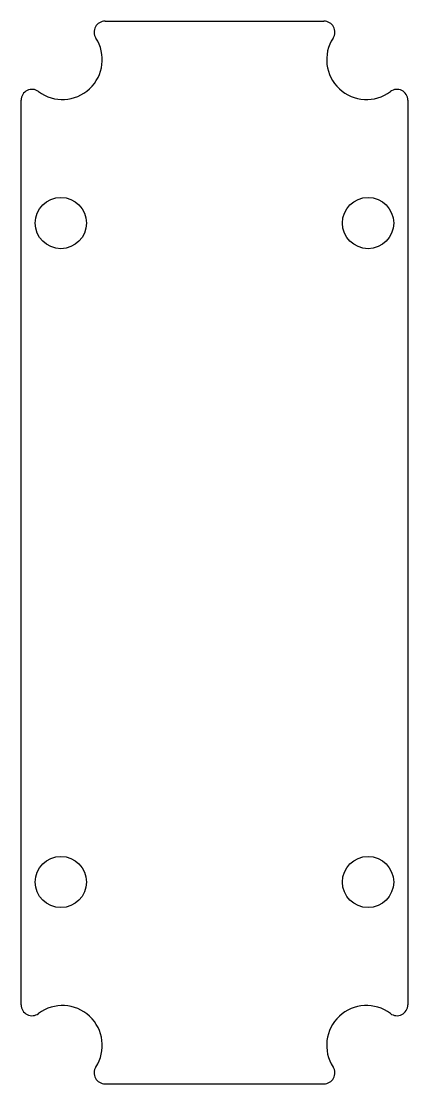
# Model space of a CAD drawing. Header units: millimetres. Extents: x 5 to 58, y 7 to 152.
import ezdxf

# ---------------------------------------------------------------- set-up
doc = ezdxf.new("R2010")
doc.units = ezdxf.units.MM

msp = doc.modelspace()

# ---------------------------------------------------------------- linework, layer by layer
for p, q in [((16.37, 152.27), (46.3, 152.27)), ((16.37, 7.16), (46.3, 7.16))]:
    msp.add_line(p, q)
at = {"color": 7, "linetype": 'Continuous'}
for p, q in [((4.91, 17.94), (4.91, 141.48)), ((57.76, 141.48), (57.76, 17.94))]:
    msp.add_line(p, q, dxfattribs=at)
for centre in [(10.33, 124.71), (52.33, 124.71), (10.33, 34.71), (52.33, 34.71)]:
    msp.add_circle(centre, 3.5)
for centre, radius, start, end in [((16.37, 150.79), 1.49, 90, 212.785), ((46.3, 150.79), 1.49, 327.215, 90), ((10.54, 147.03), 5.45, 233.2102, 32.785), ((52.12, 147.03), 5.45, 147.215, 306.7898), ((6.39, 141.48), 1.49, 53.2102, 180), ((56.27, 141.48), 1.49, 0, 126.7898), ((6.39, 17.94), 1.49, 180, 306.7898), ((10.54, 12.39), 5.45, 327.215, 126.7898), ((52.12, 12.39), 5.45, 53.2102, 212.785), ((56.27, 17.94), 1.49, 233.2102, 0), ((16.37, 8.64), 1.49, 147.215, 270), ((46.3, 8.64), 1.49, 270, 32.785)]:
    msp.add_arc(centre, radius, start, end)

doc.saveas('drawing.dxf')
